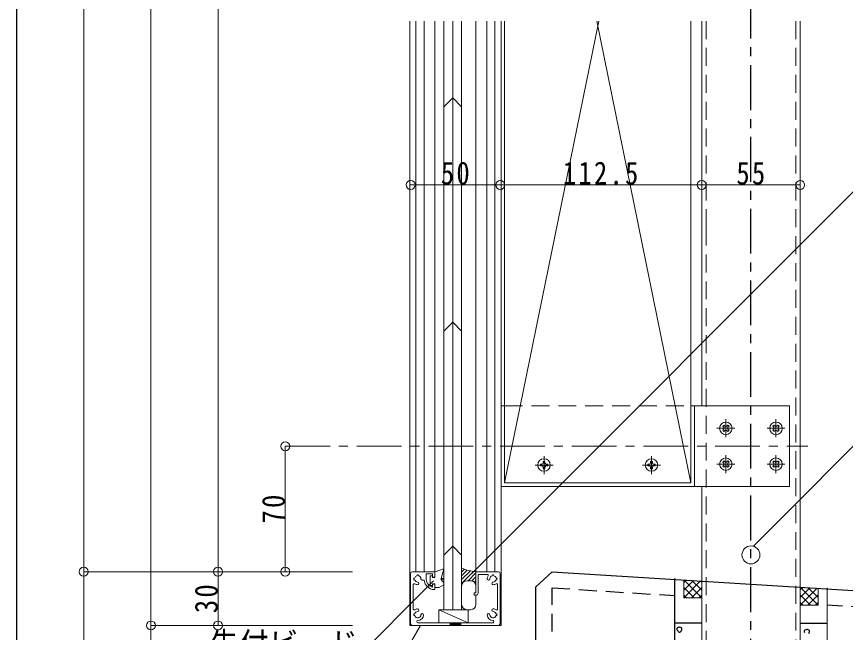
# Model space of a CAD drawing. Units: millimetres at full size, sheet at 1:5. Extents: x -1050 to 1050, y -742 to 742.
# Drawn here: x -990 to -527.2, y -258.2 to 85.4 of the extents above; entities that cross this region are included whole.
import ezdxf
from ezdxf.enums import TextEntityAlignment as Align

# ---------------------------------------------------------------- set-up
doc = ezdxf.new("R2010")
doc.units = ezdxf.units.MM
doc.header["$LTSCALE"] = 5
for name, pattern in [('CHAIN1', [8, 5, -1, 1, -1]), ('CHAIN2', [12, 9, -1, 1, -1]), ('DASHED2', [3, 2, -1])]:
    doc.linetypes.add(name, pattern=pattern)
for name, color, linetype in [('0-0_通り芯', 7, 'CHAIN1'), ('0-1_躯体', 134, 'Continuous'), ('1-5_図枠1_1', 7, 'Continuous')]:
    doc.layers.add(name, color=color, linetype=linetype)
for name, color, linetype, lineweight in [('0-3_寸法', 54, 'Continuous', 20), ('0-4_手摺部材', 92, 'Continuous', 20), ('0-7_ガラス', 6, 'Continuous', 20), ('0-8_その他', 11, 'Continuous', 20), ('0-9_文字', 3, 'Continuous', 20), ('0-A_支柱', 6, 'Continuous', 20), ('0-B_足元', 4, 'Continuous', 20)]:
    doc.layers.add(name, color=color, linetype=linetype, lineweight=lineweight)
doc.styles.add('ＭＳ ゴシック', font='')
doc.styles.get('ＭＳ ゴシック').set_extended_font_data('MS Gothic')

# ---------------------------------------------------------------- blocks, each defined once
blk = doc.blocks.new('dimension_origin')
at = {"color": 0, "linetype": 'Continuous', "lineweight": -2}
blk.add_circle((0, 0), 1.25, dxfattribs=at)

msp = doc.modelspace()

# ---------------------------------------------------------------- linework, layer by layer
at = {"layer": '0-0_通り芯'}
msp.add_line((-580, -486.793), (-580, 500), dxfattribs=at)
at = {"layer": '0-1_躯体', "linetype": 'DASHED2'}
for p, q in [((-691, -332.732), (-691, -233.312)), ((-691, -233.312), (-622.5, -237.593)), ((-469, -247.187), (-537.5, -242.905))]:
    msp.add_line(p, q, dxfattribs=at)
at = {"layer": '0-1_躯体'}
for p, q in [((-607.5, -252.95), (-622.5, -252.95)), ((-552.5, -252.95), (-537.5, -252.95))]:
    msp.add_line(p, q, dxfattribs=at)
for points in [[(-730.937, -484.109), (-800, -443.732), (-800, -323.732), (-700, -323.732), (-700, -232.732), (-691.018, -224.293)], [(-691.018, -224.293), (-468.983, -238.17), (-460, -247.732)], [(-537.5, -419.293), (-622.5, -419.293), (-622.5, -228.575)]]:
    msp.add_lwpolyline(points, dxfattribs=at)
for centre, radius, start, end in [((-620.61, -256.237), 0.866, 163.34919, 228.71651), ((-620.251, -256.868), 1.478, 104.99014, 143.50184), ((-605.649, -243.961), 20.208, 219.7689, 222.58857), ((-619.712, -258.158), 2.869, 88.86928, 108.72751), ((-619.632, -256.991), 1.103, 215.78732, 267.3659), ((-619.851, -257.098), 1.009, 279.78105, 336.12288), ((-619.604, -256.549), 1.261, 47.27352, 92.3519), ((-621.787, -255.973), 3.244, 331.78677, 349.33417), ((-619.712, -256.262), 1.156, 344.35765, 33.54429), ((-549.393, -257.502), 0.866, 163.34919, 228.71651), ((-549.034, -258.134), 1.478, 104.99014, 143.50184), ((-548.495, -259.423), 2.869, 88.86928, 108.72751), ((-548.387, -257.814), 1.261, 47.27352, 92.3519), ((-550.57, -257.238), 3.244, 331.78677, 349.33417), ((-548.495, -257.527), 1.156, 344.35765, 33.54429)]:
    msp.add_arc(centre, radius, start, end, dxfattribs=at)
at = {"layer": '0-3_寸法'}
for p, q in [((-952.5, -224.293), (-952.5, 495)), ((-915, 495), (-915, -254.293)), ((-877.5, -224.293), (-877.5, 465)), ((-720, -8.535), (-770, -8.535)), ((-607.5, -8.535), (-720, -8.535)), ((-552.5, -8.535), (-607.5, -8.535)), ((-840, -154.293), (-840, -224.293)), ((-952.5, -224.293), (-802.5, -224.293)), ((-952.5, -324.293), (-952.5, -224.293)), ((-877.5, -254.293), (-877.5, -224.293)), ((-915, -254.293), (-802.5, -254.293)), ((-915, -254.293), (-915, -324.293))]:
    msp.add_line(p, q, dxfattribs=at)
at = {"layer": '0-4_手摺部材'}
for p, q in [((-770.5, -254.293), (-770.5, 82.854)), ((-767, 82.854), (-767, -224.293)), ((-762.5, -224.293), (-762.5, 82.854)), ((-756.5, 82.854), (-756.5, -225.493)), ((-733.5, 82.854), (-733.5, -224.293)), ((-727.5, -224.293), (-727.5, 82.854)), ((-723, -224.293), (-723, 82.854)), ((-719.5, 82.854), (-719.5, -254.293)), ((-719.5, -131.793), (-717.5, -131.793)), ((-613.5, -131.793), (-558.5, -131.793)), ((-611.5, -131.793), (-611.5, -176.793)), ((-558.5, -131.793), (-558.5, -176.793)), ((-595.195, -143.747), (-595.766, -143.157)), ((-594.545, -143.097), (-595.136, -142.527)), ((-594.545, -143.097), (-594, -143.296)), ((-593.455, -143.097), (-594, -143.296)), ((-593.455, -143.097), (-592.864, -142.527)), ((-592.805, -143.747), (-592.234, -143.157)), ((-567.195, -143.747), (-567.766, -143.157)), ((-566.545, -143.097), (-567.136, -142.527)), ((-566.545, -143.097), (-566, -143.296)), ((-565.455, -143.097), (-566, -143.296)), ((-565.455, -143.097), (-564.864, -142.527)), ((-564.805, -143.747), (-564.234, -143.157)), ((-595.195, -144.838), (-595.766, -145.429)), ((-595.195, -143.747), (-594.997, -144.293)), ((-595.195, -144.838), (-594.997, -144.293)), ((-594.545, -145.488), (-595.136, -146.059)), ((-594.545, -145.488), (-594, -145.29)), ((-593.455, -145.488), (-594, -145.29)), ((-593.455, -145.488), (-592.864, -146.059)), ((-592.805, -143.747), (-593.003, -144.293)), ((-592.805, -144.838), (-593.003, -144.293)), ((-592.805, -144.837), (-592.234, -145.429)), ((-567.195, -144.838), (-567.766, -145.429)), ((-567.195, -143.747), (-566.997, -144.293)), ((-567.195, -144.838), (-566.997, -144.293)), ((-566.545, -145.488), (-567.136, -146.059)), ((-566.545, -145.488), (-566, -145.29)), ((-565.455, -145.488), (-566, -145.29)), ((-565.455, -145.488), (-564.864, -146.059)), ((-564.805, -143.747), (-565.003, -144.293)), ((-564.805, -144.838), (-565.003, -144.293)), ((-564.805, -144.837), (-564.234, -145.429)), ((-595.195, -163.747), (-595.766, -163.157)), ((-595.195, -164.838), (-595.766, -165.429)), ((-595.195, -163.747), (-594.997, -164.293)), ((-595.195, -164.838), (-594.997, -164.293)), ((-594.545, -163.097), (-595.136, -162.527)), ((-594.545, -165.488), (-595.136, -166.059)), ((-594.545, -163.097), (-594, -163.296)), ((-594.545, -165.488), (-594, -165.29)), ((-593.455, -163.097), (-594, -163.296)), ((-593.455, -165.488), (-594, -165.29)), ((-593.455, -163.097), (-592.864, -162.527)), ((-593.455, -165.488), (-592.864, -166.059)), ((-592.805, -163.747), (-593.003, -164.293)), ((-592.805, -164.838), (-593.003, -164.293)), ((-592.805, -163.747), (-592.234, -163.157)), ((-592.805, -164.837), (-592.234, -165.429)), ((-567.195, -163.747), (-567.766, -163.157)), ((-567.195, -164.838), (-567.766, -165.429)), ((-567.195, -163.747), (-566.997, -164.293)), ((-567.195, -164.838), (-566.997, -164.293)), ((-566.545, -163.097), (-567.136, -162.527)), ((-566.545, -165.488), (-567.136, -166.059)), ((-566.545, -163.097), (-566, -163.296)), ((-566.545, -165.488), (-566, -165.29)), ((-565.455, -163.097), (-566, -163.296)), ((-565.455, -165.488), (-566, -165.29)), ((-565.455, -163.097), (-564.864, -162.527)), ((-565.455, -165.488), (-564.864, -166.059)), ((-564.805, -163.747), (-565.003, -164.293)), ((-564.805, -164.838), (-565.003, -164.293)), ((-564.805, -163.747), (-564.234, -163.157)), ((-564.805, -164.837), (-564.234, -165.429)), ((-719.5, -176.793), (-558.5, -176.793)), ((-770, -253.293), (-770, -225.293)), ((-761.3, -225.493), (-757.7, -225.493)), ((-761.3, -225.493), (-761.3, -228.293)), ((-720, -225.293), (-720, -253.293)), ((-763.47, -228.935), (-762.466, -228.935)), ((-622.5, -309.229), (-622.5, -227.95)), ((-768.5, -231.465), (-768.5, -245.121)), ((-741.5, -233.093), (-741.5, -232.293)), ((-733.5, -232.293), (-733.5, -233.093)), ((-721.5, -245.121), (-721.5, -231.465)), ((-537.5, -233.263), (-537.5, -309.229)), ((-737.793, -252.793), (-754.293, -245.501)), ((-754.293, -245.501), (-737.793, -245.501)), ((-754.293, -252.793), (-754.293, -245.501)), ((-741.5, -245.501), (-751.5, -245.501)), ((-737.793, -245.501), (-737.793, -252.793)), ((-719.5, -254.293), (-770.5, -254.293)), ((-721, -254.293), (-769, -254.293)), ((-766.5, -252.293), (-766.5, -252.043)), ((-766, -252.793), (-724, -252.793)), ((-737.793, -252.793), (-754.293, -252.793)), ((-748, -253.668), (-747.124, -252.793)), ((-748, -252.793), (-748, -254.293)), ((-747.776, -254.293), (-746.276, -252.793)), ((-746.927, -254.293), (-745.427, -252.793)), ((-746.079, -254.293), (-744.579, -252.793)), ((-745.23, -254.293), (-743.73, -252.793)), ((-744.382, -254.293), (-742.882, -252.793)), ((-743.533, -254.293), (-742.033, -252.793)), ((-742.685, -254.293), (-742, -253.608)), ((-742, -252.793), (-742, -254.293)), ((-723.5, -252.293), (-723.5, -252.043))]:
    msp.add_line(p, q, dxfattribs=at)
at = {"layer": '0-4_手摺部材', "linetype": 'DASHED2'}
msp.add_line((-717.5, -131.793), (-613.5, -131.793), dxfattribs=at)
at = {"layer": '0-4_手摺部材', "linetype": 'CHAIN2'}
for p, q in [((-594, -139.293), (-594, -149.293)), ((-566, -139.293), (-566, -149.293)), ((-589, -144.293), (-599, -144.293)), ((-561, -144.293), (-571, -144.293)), ((-594, -159.293), (-594, -169.293)), ((-566, -159.293), (-566, -169.293)), ((-589, -164.293), (-599, -164.293)), ((-561, -164.293), (-571, -164.293))]:
    msp.add_line(p, q, dxfattribs=at)
at = {"layer": '0-4_手摺部材', "linetype": 'CHAIN1'}
msp.add_line((-840, -154.293), (-548.31, -154.293), dxfattribs=at)
at = {"layer": '0-4_手摺部材'}
for points in [[(-769, -224.293), (-756.5, -224.293), (-756.5, -227.293), (-757.7, -227.293), (-757.7, -225.493)], [(-733.3, -237.293), (-734.5, -237.293), (-734.5, -236.093), (-733.5, -236.093), (-733.5, -224.293), (-721, -224.293)], [(-727.172, -225.793), (-732.3, -225.793), (-732.3, -236.293)], [(-757.7, -232.536), (-757.7, -231.293), (-756.5, -231.293), (-756.5, -233.985)]]:
    msp.add_lwpolyline(points, dxfattribs=at)
for centre in [(-594, -144.293), (-566, -144.293), (-594, -164.293), (-566, -164.293)]:
    msp.add_circle(centre, 3.5, dxfattribs=at)
for centre, radius, start, end in [((-594, -144.293), 2.1, 122.7575, 147.2425), ((-594, -144.293), 2.1, 32.7575, 57.2425), ((-566, -144.293), 2.1, 122.7575, 147.2425), ((-566, -144.293), 2.1, 32.7575, 57.2425), ((-594, -144.293), 2.1, 212.7575, 237.2425), ((-594, -144.293), 2.1, 302.7575, 327.25393), ((-566, -144.293), 2.1, 212.7575, 237.2425), ((-566, -144.293), 2.1, 302.7575, 327.25393), ((-594, -164.293), 2.1, 122.7575, 147.2425), ((-594, -164.293), 2.1, 212.7575, 237.2425), ((-594, -164.293), 2.1, 32.7575, 57.2425), ((-594, -164.293), 2.1, 302.7575, 327.25393), ((-566, -164.293), 2.1, 122.7575, 147.2425), ((-566, -164.293), 2.1, 212.7575, 237.2425), ((-566, -164.293), 2.1, 32.7575, 57.2425), ((-566, -164.293), 2.1, 302.7575, 327.25393), ((-769, -225.293), 1, 90, 180), ((-766, -228.293), 1.75, 106.42642, 163.57358), ((-766, -226.543), 0.5, 351.78679, 188.21321), ((-766, -228.293), 1.75, 2.4576, 73.57358), ((-724, -228.293), 3.25, 147.76905, 177.5424), ((-727.172, -226.293), 0.5, 327.76905, 90), ((-724, -228.293), 1.75, 106.42642, 177.5424), ((-724, -226.543), 0.5, 351.78679, 188.21321), ((-724, -228.293), 1.75, 16.42642, 73.57358), ((-721, -225.293), 1, 0, 90), ((-768, -231.465), 0.5, 57.76905, 180), ((-767.75, -228.293), 0.5, 81.78679, 278.21321), ((-766, -228.293), 3.25, 237.76905, 267.5424), ((-766, -228.293), 1.75, 196.42642, 267.5424), ((-766.107, -230.791), 0.75, 267.5424, 87.5424), ((-763.502, -228.186), 0.75, 182.4576, 272.4576), ((-756.5, -228.293), 6, 186.14346, 266.98304), ((-756.5, -228.293), 4.8, 180, 250.52878), ((-726.498, -228.186), 0.75, 177.5424, 357.5424), ((-723.893, -230.791), 0.75, 92.4576, 272.4576), ((-724, -228.293), 1.75, 272.4576, 343.57358), ((-724, -228.293), 3.25, 272.4576, 302.23095), ((-722.25, -228.293), 0.5, 261.78679, 98.21321), ((-722, -231.465), 0.5, 0, 122.23095), ((-758, -232.536), 0.3, 250.52878, 360), ((-756.8, -233.985), 0.3, 266.98304, 360), ((-733.3, -236.293), 1, 270, 360), ((-768, -245.121), 0.5, 180, 302.23095), ((-766, -248.293), 3.25, 92.4576, 122.23095), ((-766.107, -245.795), 0.75, 272.4576, 92.4576), ((-723.893, -245.795), 0.75, 87.5424, 267.5424), ((-724, -248.293), 3.25, 57.76905, 87.5424), ((-722, -245.121), 0.5, 237.76905, 360), ((-767.75, -248.293), 0.5, 81.78679, 278.21321), ((-766, -248.293), 1.75, 92.4576, 163.57358), ((-766, -248.293), 1.75, 196.42642, 357.5424), ((-766, -248.293), 3.25, 270, 357.5424), ((-763.502, -248.4), 0.75, 357.5424, 177.5424), ((-726.498, -248.4), 0.75, 2.4576, 182.4576), ((-724, -248.293), 3.25, 182.4576, 270), ((-724, -248.293), 1.75, 182.4576, 343.57358), ((-724, -248.293), 1.75, 16.42642, 87.5424), ((-722.25, -248.293), 0.5, 261.78679, 98.21321), ((-769, -253.293), 1, 180, 270), ((-766, -252.043), 0.5, 90, 180), ((-766, -252.293), 0.5, 180, 270), ((-724, -252.043), 0.5, 0, 90), ((-724, -252.293), 0.5, 270, 360), ((-721, -253.293), 1, 270, 360)]:
    msp.add_arc(centre, radius, start, end, dxfattribs=at)
at = {"layer": '0-7_ガラス'}
for p, q in [((-751.5, -245.501), (-751.5, 82.854)), ((-746.5, 82.854), (-746.5, -245.501)), ((-741.5, -245.501), (-741.5, 82.854)), ((-751.5, 34.97), (-746.5, 39.97)), ((-741.5, 34.97), (-746.5, 39.97)), ((-751.5, -90.03), (-746.5, -85.03)), ((-741.5, -90.03), (-746.5, -85.03)), ((-751.5, -215.03), (-746.5, -210.03)), ((-741.5, -215.03), (-746.5, -210.03))]:
    msp.add_line(p, q, dxfattribs=at)
at = {"layer": '0-8_その他'}
for p, q in [((-717.5, -174.793), (-717.5, 82.854)), ((-717.5, -174.793), (-664.99, 82.854)), ((-666.01, 82.854), (-613.5, -174.793)), ((-613.5, 82.854), (-613.5, -174.793)), ((-695.5, -159.793), (-695.5, -169.793)), ((-635.5, -159.793), (-635.5, -169.793)), ((-700.5, -164.793), (-690.5, -164.793)), ((-697.55, -164.293), (-697.55, -165.293)), ((-697.55, -164.293), (-696.75, -164.293)), ((-697.55, -165.293), (-696.75, -165.293)), ((-696, -162.743), (-696, -163.543)), ((-696, -166.843), (-696, -166.043)), ((-695, -166.843), (-695, -166.043)), ((-693.45, -164.293), (-694.25, -164.293)), ((-693.45, -165.293), (-694.25, -165.293)), ((-693.45, -164.293), (-693.45, -165.293)), ((-640.5, -164.793), (-630.5, -164.793)), ((-637.55, -164.293), (-637.55, -165.293)), ((-637.55, -164.293), (-636.75, -164.293)), ((-637.55, -165.293), (-636.75, -165.293)), ((-636, -162.743), (-636, -163.543)), ((-636, -166.843), (-636, -166.043)), ((-635, -166.843), (-635, -166.043)), ((-633.45, -164.293), (-634.25, -164.293)), ((-633.45, -165.293), (-634.25, -165.293)), ((-633.45, -164.293), (-633.45, -165.293)), ((-696, -166.843), (-695, -166.843)), ((-636, -166.843), (-635, -166.843)), ((-717.5, -174.793), (-613.5, -174.793)), ((-759, -226.543), (-759, -232.043)), ((-757.8, -226.543), (-759, -226.543)), ((-756.5, -224.474), (-756.5, -227.493)), ((-751.61, -222.622), (-756.32, -224.275)), ((-752.886, -228.143), (-751.512, -222.769)), ((-741.5, -222.356), (-741.433, -222.289)), ((-741.5, -224.478), (-739.941, -222.919)), ((-741.5, -226.599), (-738.352, -223.451)), ((-741.5, -228.72), (-736.655, -223.875)), ((-741.5, -230.842), (-734.832, -224.174)), ((-737.83, -229.293), (-733.5, -224.963)), ((-757.8, -231.093), (-756.5, -231.093)), ((-756.5, -231.093), (-756.5, -232.893)), ((-751.6, -228.143), (-752.886, -228.143)), ((-751.5, -228.243), (-751.5, -228.443)), ((-751.5, -231.543), (-751.5, -230.543)), ((-738.5, -229.293), (-736.5, -229.293)), ((-735.793, -229.377), (-733.5, -227.084)), ((-734.423, -230.128), (-733.5, -229.206)), ((-733.621, -231.448), (-733.5, -231.327)), ((-607.5, -238.888), (-617.5, -228.888)), ((-617.5, -230.403), (-616.074, -228.977)), ((-617.5, -234.645), (-612.081, -229.226)), ((-617.5, -238.888), (-608.088, -229.476)), ((-607.5, -234.645), (-612.975, -229.171)), ((-607.5, -230.403), (-608.449, -229.453)), ((-754, -233.043), (-756.35, -233.043)), ((-754, -233.043), (-751.5, -231.543)), ((-611.743, -238.888), (-617.5, -233.13)), ((-613.257, -238.888), (-607.5, -233.13)), ((-542.5, -242.95), (-552.5, -232.95)), ((-552.5, -234.465), (-551.091, -233.056)), ((-552.5, -238.708), (-547.081, -233.289)), ((-552.5, -242.95), (-543.088, -233.539)), ((-542.5, -238.708), (-547.975, -233.233)), ((-542.5, -242.95), (-542.5, -233.575)), ((-733.5, -242.501), (-733.5, -237.293)), ((-615.985, -238.888), (-617.5, -237.373)), ((-609.015, -238.888), (-607.5, -237.373)), ((-546.743, -242.95), (-552.5, -237.193)), ((-548.257, -242.95), (-542.5, -237.193)), ((-550.985, -242.95), (-552.5, -241.436)), ((-552.5, -242.95), (-542.5, -242.95)), ((-544.015, -242.95), (-542.5, -241.436)), ((-736.5, -245.501), (-738.5, -245.501))]:
    msp.add_line(p, q, dxfattribs=at)
for points in [[(-696, -162.743), (-695, -162.743), (-695, -163.543)], [(-636, -162.743), (-635, -162.743), (-635, -163.543)], [(-757.8, -226.543), (-757.8, -227.493), (-756.5, -227.493)], [(-757.8, -231.093), (-757.8, -232.043), (-759, -232.043)], [(-751.6, -228.543), (-753.1, -228.543), (-751.5, -230.543)], [(-617.5, -228.888), (-617.5, -238.888), (-607.5, -238.888)]]:
    msp.add_lwpolyline(points, dxfattribs=at)
for centre in [(-695.5, -164.793), (-635.5, -164.793)]:
    msp.add_circle(centre, 3.5, dxfattribs=at)
for centre, radius, start, end in [((-696.75, -163.543), 0.75, 270, 360), ((-696.75, -166.043), 0.75, 0, 90), ((-694.25, -163.543), 0.75, 180, 270), ((-694.25, -166.043), 0.75, 90, 180), ((-636.75, -163.543), 0.75, 270, 360), ((-636.75, -166.043), 0.75, 0, 90), ((-634.25, -163.543), 0.75, 180, 270), ((-634.25, -166.043), 0.75, 90, 180), ((-756.3, -224.474), 0.2, 95.71059, 180), ((-751.6, -222.722), 0.1, 331.84892, 95.71059), ((-732.222, -202.526), 21.804, 244.81732, 266.64011), ((-751.6, -228.243), 0.1, 0, 90), ((-751.6, -228.443), 0.1, 270, 360), ((-738.5, -232.293), 3, 90, 180), ((-736.5, -232.293), 3, 0, 90), ((-756.35, -232.893), 0.15, 180, 270), ((-738.5, -242.501), 3, 180, 270), ((-736.5, -242.501), 3, 270, 360)]:
    msp.add_arc(centre, radius, start, end, dxfattribs=at)
at = {"layer": '0-9_文字'}
msp.add_line((-748, -252.82), (-747.973, -252.793), dxfattribs=at)
for points in [[(-735.805, -225.329), (-502.5, 7.976), (-421.25, 7.976)], [(-578.799, -210.171), (-502.5, -133.883), (-455, -133.883)], [(-757.142, -229.342), (-802.5, -274.7), (-882.5, -274.7)], [(-764.56, -254.293), (-802.5, -320.006), (-901.25, -320.006)]]:
    msp.add_lwpolyline(points, dxfattribs=at)
at = {"layer": '0-A_支柱'}
for p, q in [((-552.5, 82.854), (-552.5, -222.93)), ((-607.5, -176.793), (-607.5, -219.493)), ((-607.5, -229.513), (-607.5, -324.293)), ((-552.5, -233.708), (-552.5, -324.293))]:
    msp.add_line(p, q, dxfattribs=at)
at = {"layer": '0-A_支柱', "linetype": 'DASHED2'}
for p, q in [((-607.5, -219.493), (-607.5, -229.513)), ((-552.5, -222.93), (-552.5, -233.708))]:
    msp.add_line(p, q, dxfattribs=at)
at = {"layer": '0-A_支柱'}
msp.add_lwpolyline([(-607.5, 82.854), (-607.5, -32.352), (-607.5, -131.793)], dxfattribs=at)
msp.add_circle((-580, -214.918), 5, dxfattribs=at)
at = {"layer": '0-B_足元', "linetype": 'DASHED2'}
msp.add_line((-555, 82.854), (-555, -324.293), dxfattribs=at)
msp.add_lwpolyline([(-605, 82.854), (-605, -32.352), (-605, -324.293)], dxfattribs=at)
at = {"layer": '1-5_図枠1_1'}
msp.add_lwpolyline([(-990, 682.5), (-990, -707.5), (990, -707.5)], dxfattribs=at)

# ---------------------------------------------------------------- block references
at = {"layer": '0-3_寸法', "xscale": 2, "yscale": 2}
for p in [(-770, -8.535), (-720, -8.535), (-607.5, -8.535)]:
    msp.add_blockref('dimension_origin', p, dxfattribs=at)
for p, rotation in [((-720, -8.535), 180), ((-607.5, -8.535), 180), ((-552.5, -8.535), 180), ((-840, -154.293), 270), ((-952.5, -224.293), 270), ((-952.5, -224.293), 90), ((-877.5, -224.293), 270), ((-877.5, -224.293), 90), ((-840, -224.293), 90), ((-915, -254.293), 90), ((-915, -254.293), 270), ((-877.5, -254.293), 90)]:
    msp.add_blockref('dimension_origin', p, dxfattribs=dict(at, rotation=rotation))

# ---------------------------------------------------------------- texts
at = {"layer": '0-3_寸法', "char_height": 12.83, "attachment_point": 7, "style": 'ＭＳ ゴシック'}
for s, insert in [('\\T1.17;\\W0.85;50', (-753.125, -8.535)), ('\\T1.17;\\W0.85;112.5', (-685, -8.535)), ('\\T1.17;\\W0.85;55', (-588.125, -8.535))]:
    msp.add_mtext(s, dxfattribs=dict(at, insert=insert))
at = {"layer": '0-3_寸法', "char_height": 12.83, "attachment_point": 7, "rotation": 90, "style": 'ＭＳ ゴシック'}
for s, insert in [('\\T1.17;\\W0.85;70', (-840, -197.418)), ('\\T1.17;\\W0.85;30', (-877.5, -247.418))]:
    msp.add_mtext(s, dxfattribs=dict(at, insert=insert))
at = {"layer": '0-9_文字', "style": 'ＭＳ ゴシック', "width": 0.95}
msp.add_text('先付ビード', height=12.83, dxfattribs=at).set_placement((-882.5, -274.7), align=Align.BOTTOM_LEFT)

doc.saveas('drawing.dxf')
